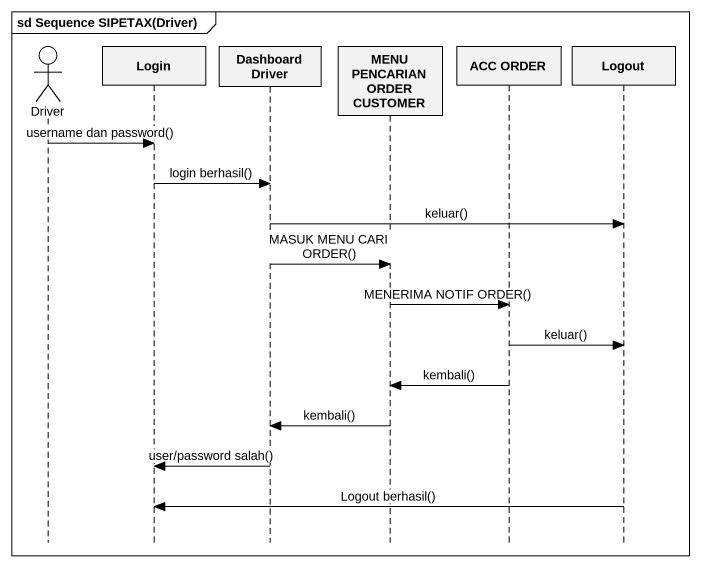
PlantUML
@startuml
mainframe sd Sequence SIPETAX(Driver)
hide footbox
actor Driver
participant Login
participant "Dashboard Driver" as Dashboard_Driver
participant "MENU PENCARIAN ORDER CUSTOMER" as MENU_PENCARIAN_ORDER
participant "ACC ORDER" as ACC_ORDER
participant Logout

Driver -> Login : username dan password()
Login -> Dashboard_Driver : login berhasil()
Dashboard_Driver -> Logout : keluar()
Dashboard_Driver -> MENU_PENCARIAN_ORDER : MASUK MENU CARI ORDER()
MENU_PENCARIAN_ORDER -> ACC_ORDER : MENERIMA NOTIF ORDER()
ACC_ORDER -> Logout : keluar()
ACC_ORDER -> MENU_PENCARIAN_ORDER : kembali()
MENU_PENCARIAN_ORDER -> Dashboard_Driver : kembali()
Dashboard_Driver -> Login : user/password salah()
Logout -> Login : Logout berhasil()
@enduml
